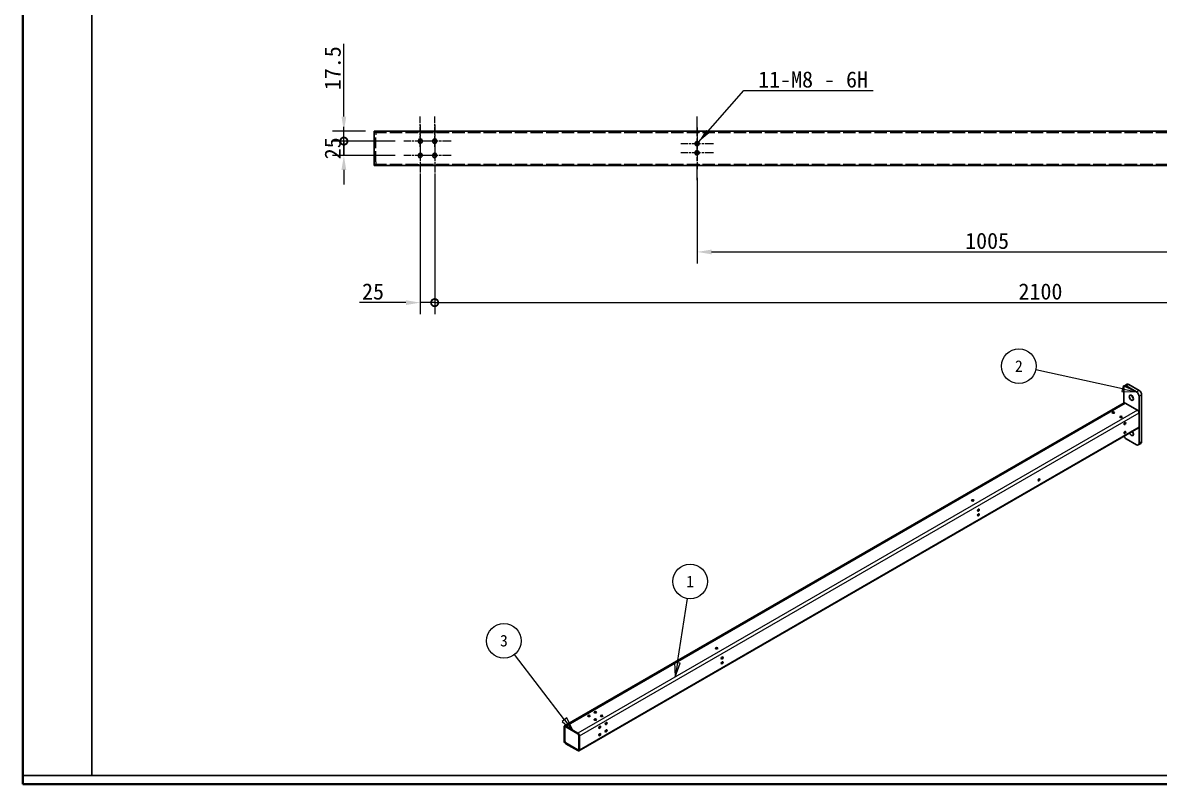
# Model space of a CAD drawing. Header units: millimetres. Extents: x 60 to 5987, y 55 to 2915.
# Drawn here: x 60 to 2030, y 55 to 1376 of the extents above; entities that cross this region are included whole.
import ezdxf

# ---------------------------------------------------------------- set-up
doc = ezdxf.new("R2010")
doc.units = ezdxf.units.MM
doc.header["$LTSCALE"] = 10
doc.linetypes.add('CHAIN', pattern=[0.3543, 0.2362, -0.0295, 0.0591, -0.0295])
doc.linetypes.add('DASHED', pattern=[0.2067, 0.1654, -0.0413])
for name, color, linetype, lineweight, true_color in [('中心标记 (ISO)', 1, 'CHAIN', 18, 0xff0000), ('中心线 (ISO)', 1, 'CHAIN', 18, 0xff0000), ('尺寸 (ISO)', 7, 'Continuous', 18, 0x008000), ('符号 (ISO)', 7, 'Continuous', 18, 0x008000), ('隐藏 (ISO)', 5, 'DASHED', 18, 0x0000ff)]:
    doc.layers.add(name, color=color, linetype=linetype, lineweight=lineweight, true_color=true_color)
for name, color, linetype, lineweight in [('可见 (ISO)', 7, 'Continuous', 25), ('可见窄的 (ISO)', 7, 'Continuous', 18), ('图框 (ISO)', 7, 'Continuous', 35)]:
    doc.layers.add(name, color=color, linetype=linetype, lineweight=lineweight)
doc.styles.add('文本样式74', font='SimSun.ttf')
doc.styles.add('最新国标', font='simfang.ttf')
doc.styles.add('注释文本 (ISO)', font='simfang.ttf')
doc.dimstyles.new('默认 (GB)', dxfattribs={"dimscale": 10, "dimtxt": 2.8, "dimasz": 2.5, "dimexe": 2, "dimexo": 1.5, "dimgap": 0.5, "dimtad": 1, "dimtoh": 1, "dimdsep": 46, "dimtxsty": '最新国标', "dimcen": 0.09, "dimdle": 10, "dimclrd": 256, "dimclre": 256, "dimclrt": 256, "dimaunit": 1, "dimadec": 3, "dimazin": 2, "dimtfac": 0.535714, "dimtdec": 3, "dimtmove": 0, "dimatfit": 3, "dimfxl": 0, "dimtolj": 1, "dimlwd": -1, "dimlwe": -1, "dimarcsym": 0})
doc.dimstyles.new('默认 (GB)$7', dxfattribs={"dimscale": 10, "dimtxt": 2.8, "dimasz": 2.5, "dimexe": 2, "dimexo": 1.5, "dimgap": 0.5, "dimtad": 1, "dimtoh": 1, "dimdsep": 46, "dimtxsty": '最新国标', "dimcen": 0.09, "dimdle": 10, "dimclrd": 256, "dimclre": 256, "dimclrt": 256, "dimaunit": 1, "dimadec": 3, "dimazin": 2, "dimtfac": 0.535714, "dimtdec": 3, "dimtmove": 0, "dimatfit": 3, "dimfxl": 0, "dimtolj": 1, "dimlwd": -1, "dimlwe": -1, "dimarcsym": 0})

# ---------------------------------------------------------------- blocks, each defined once
blk = doc.blocks.new('图框 最新国标')
at = {"layer": '图框 (ISO)'}
for p, q in [((6, 7), (6, 291.5)), ((6, 7), (6, 5.5)), ((6, 7), (6, 5.5)), ((414.5, 5.5), (6, 5.5))]:
    blk.add_line(p, q, dxfattribs=at)
at = {"layer": '图框 (ISO)', "color": 7, "linetype": 'Continuous', "lineweight": 25}
for p, q in [((18, 7), (18, 290)), ((413, 7), (6, 7)), ((413, 7), (18, 7))]:
    blk.add_line(p, q, dxfattribs=at)
at = {"layer": '图框 (ISO)', "style": '文本样式74'}
blk.add_attdef('零件代号_001', (44.43, 287.25), '', height=2.5, rotation=180, dxfattribs=at)
blk = doc.blocks.new('_DotSmall')
at = {"color": 0, "linetype": 'ByBlock', "const_width": 0.5}
blk.add_lwpolyline([(-0.0625, 0, 1), (0.0625, 0, 1)], format="xyb", close=True, dxfattribs=at)
blk = doc.blocks.new('*D41')
at = {"layer": 'Defpoints', "color": 0, "transparency": 16777216}
for p in [(1229.1, 1121.6), (2234.1, 1121.6), (2234.1, 978.2)]:
    blk.add_point(p, dxfattribs=at)
at = {"layer": '尺寸 (ISO)', "color": 116, "true_color": 0x00803f, "transparency": 16777216}
for p, q in [((1229.1, 1106.6), (1229.1, 958.2)), ((2234.1, 1106.6), (2234.1, 958.2)), ((1254.1, 978.2), (2234.1, 978.2))]:
    blk.add_line(p, q, dxfattribs=at)
blk.add_solid([(1254.1, 982.3), (1254.1, 974), (1229.1, 978.2)], dxfattribs=at)
at = {"layer": '尺寸 (ISO)', "color": 116, "true_color": 0x00803f, "transparency": 16777216, "xscale": 25, "yscale": 25, "zscale": 25}
blk.add_blockref('_DotSmall', (2234.1, 978.2), dxfattribs=at)
at = {"layer": '尺寸 (ISO)', "transparency": 16777216, "insert": (1731.6, 997.3), "char_height": 28, "attachment_point": 5, "style": '最新国标'}
blk.add_mtext('\\A1;1005', dxfattribs=at)
blk = doc.blocks.new('*D43')
at = {"layer": 'Defpoints', "color": 0, "transparency": 16777216}
for p in [(749.1, 1117.1), (774.1, 1117.1), (774.1, 890.3)]:
    blk.add_point(p, dxfattribs=at)
at = {"layer": '尺寸 (ISO)', "color": 116, "true_color": 0x00803f, "transparency": 16777216}
for p, q in [((749.1, 1102.1), (749.1, 870.3)), ((774.1, 1102.1), (774.1, 870.3)), ((724.1, 890.3), (644, 890.3)), ((774.1, 890.3), (749.1, 890.3)), ((774.1, 890.3), (824.1, 890.3))]:
    blk.add_line(p, q, dxfattribs=at)
blk.add_solid([(724.1, 894.4), (724.1, 886.1), (749.1, 890.3)], dxfattribs=at)
at = {"layer": '尺寸 (ISO)', "color": 116, "true_color": 0x00803f, "transparency": 16777216, "xscale": 25, "yscale": 25, "zscale": 25, "rotation": 180}
blk.add_blockref('_DotSmall', (774.1, 890.3), dxfattribs=at)
at = {"layer": '尺寸 (ISO)', "transparency": 16777216, "insert": (667.2, 909.4), "char_height": 28, "attachment_point": 5, "style": '最新国标'}
blk.add_mtext('\\A1;25', dxfattribs=at)
blk = doc.blocks.new('*D44')
at = {"layer": 'Defpoints', "color": 0, "transparency": 16777216}
for p in [(774.1, 1117.1), (2874.1, 1077.9), (2874.1, 890.3)]:
    blk.add_point(p, dxfattribs=at)
at = {"layer": '尺寸 (ISO)', "color": 116, "true_color": 0x00803f, "transparency": 16777216}
for p, q in [((774.1, 1102.1), (774.1, 870.3)), ((2874.1, 1062.9), (2874.1, 870.3)), ((774.1, 890.3), (2849.1, 890.3))]:
    blk.add_line(p, q, dxfattribs=at)
blk.add_solid([(2849.1, 894.4), (2849.1, 886.1), (2874.1, 890.3)], dxfattribs=at)
at = {"layer": '尺寸 (ISO)', "color": 116, "true_color": 0x00803f, "transparency": 16777216, "xscale": 25, "yscale": 25, "zscale": 25, "rotation": 180}
blk.add_blockref('_DotSmall', (774.1, 890.3), dxfattribs=at)
at = {"layer": '尺寸 (ISO)', "transparency": 16777216, "insert": (1824.1, 909.4), "char_height": 28, "attachment_point": 5, "style": '最新国标'}
blk.add_mtext('\\A1;2100', dxfattribs=at)
blk = doc.blocks.new('*D50')
at = {"layer": 'Defpoints', "color": 0, "transparency": 16777216}
for p in [(616.7, 1170.4), (720.8, 1170.4), (720.8, 1145.4)]:
    blk.add_point(p, dxfattribs=at)
at = {"layer": '尺寸 (ISO)', "color": 116, "true_color": 0x00803f, "transparency": 16777216}
for p, q in [((616.7, 1170.4), (616.7, 1195.4)), ((705.8, 1170.4), (596.7, 1170.4)), ((616.7, 1145.4), (616.7, 1170.4)), ((705.8, 1145.4), (596.7, 1145.4)), ((616.7, 1120.4), (616.7, 1095.4))]:
    blk.add_line(p, q, dxfattribs=at)
blk.add_solid([(612.5, 1120.4), (620.8, 1120.4), (616.7, 1145.4)], dxfattribs=at)
at = {"layer": '尺寸 (ISO)', "color": 116, "true_color": 0x00803f, "transparency": 16777216, "xscale": 25, "yscale": 25, "zscale": 25, "rotation": 270}
blk.add_blockref('_DotSmall', (616.7, 1170.4), dxfattribs=at)
at = {"layer": '尺寸 (ISO)', "transparency": 16777216, "insert": (597.5, 1157.9), "char_height": 28, "attachment_point": 5, "rotation": 90, "style": '最新国标'}
blk.add_mtext('\\A1;25', dxfattribs=at)
blk = doc.blocks.new('*D51')
at = {"layer": 'Defpoints', "color": 0, "transparency": 16777216}
for p in [(616.7, 1187.9), (669.1, 1187.9), (720.8, 1170.4)]:
    blk.add_point(p, dxfattribs=at)
at = {"layer": '尺寸 (ISO)', "color": 116, "true_color": 0x00803f, "transparency": 16777216}
for p, q in [((616.7, 1212.9), (616.7, 1339.1)), ((654.1, 1187.9), (596.7, 1187.9)), ((616.7, 1170.4), (616.7, 1187.9)), ((705.8, 1170.4), (596.7, 1170.4)), ((616.7, 1170.4), (616.7, 1145.4))]:
    blk.add_line(p, q, dxfattribs=at)
blk.add_solid([(612.5, 1212.9), (620.8, 1212.9), (616.7, 1187.9)], dxfattribs=at)
at = {"layer": '尺寸 (ISO)', "color": 116, "true_color": 0x00803f, "transparency": 16777216, "xscale": 25, "yscale": 25, "zscale": 25, "rotation": 90}
blk.add_blockref('_DotSmall', (616.7, 1170.4), dxfattribs=at)
at = {"layer": '尺寸 (ISO)', "transparency": 16777216, "insert": (597.4, 1296.8), "char_height": 28, "attachment_point": 5, "rotation": 90, "style": '最新国标'}
blk.add_mtext('\\A1;17.5', dxfattribs=at)
blk = doc.blocks.new('引出序号1')
at = {"layer": '符号 (ISO)'}
for p, q in [((99.91, 16.7), (91.23, 28)), ((100.3, 17.01), (99.51, 16.4)), ((99.51, 16.4), (101.43, 14.72)), ((99.91, 16.7), (101.43, 14.72)), ((101.43, 14.72), (100.3, 17.01))]:
    blk.add_line(p, q, dxfattribs=at)
at = {"layer": '符号 (ISO)', "flags": 128}
blk.add_lwpolyline([(99.51, 16.4), (101.43, 14.72), (100.3, 17.01), (99.51, 16.4)], dxfattribs=at)
at = {"layer": '符号 (ISO)'}
blk.add_circle((89.41, 30.37), 3, dxfattribs=at)
blk.add_solid([(99.51, 16.4), (101.43, 14.72), (100.3, 17.01), (99.51, 16.4)], dxfattribs=at)
at = {"layer": '符号 (ISO)', "insert": (89.41, 30.39), "char_height": 2, "attachment_point": 5, "style": '注释文本 (ISO)'}
blk.add_mtext('3', dxfattribs=at)
blk = doc.blocks.new('引出序号2')
at = {"layer": '符号 (ISO)'}
for p, q in [((119.47, 26.6), (121.23, 37.72)), ((118.98, 26.68), (119.08, 24.13)), ((119.97, 26.52), (118.98, 26.68)), ((119.47, 26.6), (119.08, 24.13)), ((119.08, 24.13), (119.97, 26.52))]:
    blk.add_line(p, q, dxfattribs=at)
at = {"layer": '符号 (ISO)', "flags": 128}
blk.add_lwpolyline([(118.98, 26.68), (119.08, 24.13), (119.97, 26.52), (118.98, 26.68)], dxfattribs=at)
at = {"layer": '符号 (ISO)'}
blk.add_circle((121.69, 40.68), 3, dxfattribs=at)
blk.add_solid([(118.98, 26.68), (119.08, 24.13), (119.97, 26.52), (118.98, 26.68)], dxfattribs=at)
at = {"layer": '符号 (ISO)', "insert": (121.69, 40.68), "char_height": 2, "attachment_point": 5, "style": '注释文本 (ISO)'}
blk.add_mtext('1', dxfattribs=at)
blk = doc.blocks.new('引出序号3')
at = {"layer": '符号 (ISO)'}
for p, q in [((196.61, 74.09), (181.6, 77.38)), ((196.72, 74.58), (196.51, 73.6)), ((196.51, 73.6), (199.06, 73.56)), ((196.61, 74.09), (199.06, 73.56)), ((199.06, 73.56), (196.72, 74.58))]:
    blk.add_line(p, q, dxfattribs=at)
at = {"layer": '符号 (ISO)', "flags": 128}
blk.add_lwpolyline([(196.51, 73.6), (199.06, 73.56), (196.72, 74.58), (196.51, 73.6)], dxfattribs=at)
at = {"layer": '符号 (ISO)'}
blk.add_circle((178.67, 78.02), 3, dxfattribs=at)
blk.add_solid([(196.51, 73.6), (199.06, 73.56), (196.72, 74.58), (196.51, 73.6)], dxfattribs=at)
at = {"layer": '符号 (ISO)', "insert": (178.67, 78.02), "char_height": 2, "attachment_point": 5, "style": '注释文本 (ISO)'}
blk.add_mtext('2', dxfattribs=at)

msp = doc.modelspace()

# ---------------------------------------------------------------- linework, layer by layer
at = {"layer": '中心标记 (ISO)', "ltscale": 6.294557}
for p, q in [((749.099, 1198.714), (749.099, 1142.067)), ((774.099, 1198.714), (774.099, 1142.067)), ((1229.099, 1194.214), (1229.099, 1137.567)), ((777.423, 1170.391), (720.776, 1170.391)), ((802.423, 1170.391), (745.776, 1170.391)), ((749.099, 1173.714), (749.099, 1117.067)), ((774.099, 1173.714), (774.099, 1117.067)), ((1257.423, 1165.891), (1200.776, 1165.891)), ((1229.099, 1178.214), (1229.099, 1121.567)), ((777.423, 1145.391), (720.776, 1145.391)), ((802.423, 1145.391), (745.776, 1145.391)), ((1257.423, 1149.891), (1200.776, 1149.891))]:
    msp.add_line(p, q, dxfattribs=at)
at = {"layer": '中心线 (ISO)', "ltscale": 5.833739}
for p, q in [((749.099, 1160.391), (749.099, 1212.891)), ((774.099, 1160.391), (774.099, 1212.891)), ((749.099, 1155.391), (749.099, 1102.891)), ((774.099, 1155.391), (774.099, 1102.891))]:
    msp.add_line(p, q, dxfattribs=at)
at = {"layer": '中心线 (ISO)', "ltscale": 12.223182}
msp.add_line((1229.099, 1102.891), (1229.099, 1212.891), dxfattribs=at)
at = {"layer": '可见 (ISO)'}
for p, q in [((2864.099, 1187.891), (669.099, 1187.891)), ((669.099, 1181.641), (669.099, 1187.891)), ((669.099, 1181.641), (669.099, 1134.141)), ((669.099, 1127.891), (669.099, 1134.141)), ((669.099, 1127.891), (2864.099, 1127.891)), ((1974.184, 748.638), (1969.764, 746.087)), ((1968.47, 715.842), (1968.47, 743.225)), ((1972.889, 745.777), (1990.567, 735.571)), ((1994.986, 738.122), (1977.309, 748.329)), ((1999.406, 648.818), (1999.406, 730.468)), ((1969.279, 716.309), (999.217, 156.243)), ((1971.232, 716.115), (1992.224, 703.995)), ((1994.986, 727.916), (1994.986, 646.267)), ((1994.986, 699.211), (1994.986, 674.971)), ((1994.177, 673.183), (1024.115, 113.118)), ((1990.567, 643.715), (1972.889, 653.921)), ((1998.111, 645.957), (1993.692, 643.405)), ((998.408, 130.215), (998.408, 154.455)), ((999.513, 153.817), (999.513, 129.577)), ((999.513, 153.689), (999.513, 129.705)), ((1000.304, 154.992), (1000.03, 154.834)), ((1001.17, 156.05), (1022.162, 143.93)), ((1022.162, 142.654), (1001.17, 154.774)), ((1022.052, 142.718), (1001.28, 154.71)), ((1023.819, 115.544), (1023.819, 139.783)), ((1023.819, 115.671), (1023.819, 139.656)), ((1024.924, 139.146), (1024.924, 114.906)), ((1001.17, 126.707), (1022.162, 114.587)), ((1022.162, 113.311), (1001.17, 125.431)), ((1001.28, 126.643), (1022.052, 114.651)), ((1023.575, 114.685), (1023.302, 114.527))]:
    msp.add_line(p, q, dxfattribs=at)
for centre in [(749.099, 1170.391), (774.099, 1170.391), (1229.099, 1165.891), (749.099, 1145.391), (774.099, 1145.391), (1229.099, 1149.891)]:
    msp.add_circle(centre, 3.324, dxfattribs=at)
for centre, major_axis, start_param, end_param in [((1977.309, 743.225), (-3.125, 5.413), 5.49778714, 6.28318531), ((1972.889, 740.674), (-3.125, 5.413), 5.49778714, 7.06858347), ((1986.148, 727.916), (2.578, -4.465), 4.17120456, 5.2535734), ((1990.567, 730.468), (3.125, -5.413), 0.78539816, 2.35619449), ((1994.986, 733.019), (-3.125, 5.413), 3.92699082, 5.49778714), ((1971.232, 712.926), (-1.953, 3.383), 5.49778714, 6.28318531), ((1950.571, 698.446), (-2.077, 0), 3.70243441, 5.72234355), ((1963.829, 690.791), (-2.077, 0), 3.70243441, 5.72234355), ((1992.224, 700.806), (1.953, -3.383), 0.78539816, 2.35619449), ((1969.354, 681.223), (1.039, 1.799), 3.70243441, 5.72234355), ((1992.224, 676.566), (1.953, -3.383), 0, 0.78539816), ((1969.354, 665.913), (1.039, 1.799), 3.70243441, 5.72234355), ((1972.889, 659.024), (-3.125, 5.413), 1.30893023, 2.35619449), ((1981.728, 664.127), (2.578, -4.465), 4.39319837, 8.17317224), ((1986.148, 666.679), (2.578, -4.465), 4.39319837, 5.2535734), ((1990.567, 648.818), (3.125, -5.413), 5.49778714, 7.06858347), ((1994.986, 651.37), (3.125, -5.413), 0, 0.78539816), ((1820.419, 583.498), (1.039, 1.799), 3.70243441, 5.72234355), ((1706.84, 545.991), (-2.077, 0), 3.70243441, 5.72234355), ((1715.458, 531.064), (1.039, 1.799), 3.70243441, 5.72234355), ((1715.458, 522.899), (1.039, 1.799), 3.70243441, 5.72234355), ((1262.689, 289.56), (-2.077, 0), 3.70243441, 5.72234355), ((1271.307, 274.633), (1.039, 1.799), 3.70243441, 5.72234355), ((1271.307, 266.468), (1.039, 1.799), 3.70243441, 5.72234355), ((1052.546, 178.695), (-2.077, 0), 3.70243441, 5.72234355), ((1041.497, 172.316), (-2.077, 0), 3.70243441, 5.72234355), ((1052.546, 165.937), (-2.077, 0), 3.70243441, 5.72234355), ((1063.594, 172.316), (-2.077, 0), 3.70243441, 5.72234355), ((1070.223, 160.834), (1.039, 1.799), 3.70243441, 5.72234355), ((1001.17, 152.86), (-1.953, 3.383), 5.49778714, 7.06858347), ((1001.17, 152.86), (-1.172, 2.03), 5.49778714, 7.06858347), ((1001.28, 152.669), (-1.25, 2.165), 5.49778714, 7.06858347), ((1022.052, 140.677), (-1.25, 2.165), 3.92699082, 5.49778714), ((1022.162, 140.74), (1.953, -3.383), 0.78539816, 2.35619449), ((1022.162, 140.74), (-1.172, 2.03), 3.92699082, 5.49778714), ((1059.175, 154.455), (1.039, 1.799), 3.70243441, 5.72234355), ((1059.175, 141.697), (1.039, 1.799), 3.70243441, 5.72234355), ((1070.223, 148.076), (1.039, 1.799), 3.70243441, 5.72234355), ((1001.17, 128.62), (-1.953, 3.383), 0.78539816, 2.35619449), ((1001.28, 128.684), (1.25, -2.165), 3.92699082, 5.49778714), ((1001.17, 128.62), (1.172, -2.03), 3.92699082, 5.49778714), ((1022.052, 116.692), (1.25, -2.165), 5.49778714, 7.06858347), ((1022.162, 116.501), (1.172, -2.03), 5.49778714, 7.06858347), ((1022.162, 116.501), (1.953, -3.383), 5.49778714, 7.06858347)]:
    msp.add_ellipse(centre, major_axis=major_axis, ratio=0.57735027, start_param=start_param, end_param=end_param, dxfattribs=at)
for centre, major_axis in [((1981.728, 725.365), (-2.578, 4.465)), ((1950.571, 699.722), (2.077, 0)), ((1963.829, 692.067), (2.077, 0)), ((1970.459, 680.585), (1.039, 1.799)), ((1970.459, 665.276), (1.039, 1.799)), ((1821.524, 582.86), (1.039, 1.799)), ((1706.84, 547.266), (2.077, 0)), ((1716.563, 530.426), (-1.039, -1.799)), ((1716.563, 522.261), (-1.039, -1.799)), ((1262.689, 290.835), (2.077, 0)), ((1272.412, 273.995), (-1.039, -1.799)), ((1272.412, 265.83), (-1.039, -1.799)), ((1052.546, 179.97), (2.077, 0)), ((1041.497, 173.592), (2.077, 0)), ((1052.546, 167.213), (2.077, 0)), ((1063.594, 173.592), (2.077, 0)), ((1071.328, 160.196), (1.039, 1.799)), ((1060.28, 153.817), (1.039, 1.799)), ((1060.28, 141.059), (-1.039, -1.799)), ((1071.328, 147.438), (-1.039, -1.799))]:
    msp.add_ellipse(centre, major_axis=major_axis, ratio=0.57735027, dxfattribs=at)
at = {"layer": '可见窄的 (ISO)'}
for p, q in [((1972.889, 745.777), (1977.309, 748.329)), ((1994.986, 738.122), (1990.567, 735.571)), ((1994.986, 727.916), (1999.406, 730.468)), ((1001.17, 156.05), (1971.232, 716.115)), ((1992.224, 703.995), (1022.162, 143.93)), ((1024.924, 139.146), (1994.986, 699.211)), ((1024.924, 114.906), (1994.986, 674.971)), ((1999.406, 648.818), (1994.986, 646.267)), ((999.513, 153.817), (999.516, 153.819)), ((999.513, 129.577), (999.516, 129.579)), ((1001.17, 126.707), (1001.173, 126.709)), ((1022.162, 114.587), (1022.166, 114.589))]:
    msp.add_line(p, q, dxfattribs=at)
for centre, start, end in [((749.099, 1170.391), 80, 350), ((774.099, 1170.391), 80, 350), ((1229.099, 1165.891), 10, 280), ((749.099, 1145.391), 10, 280), ((774.099, 1145.391), 10, 280), ((1229.099, 1149.891), 10, 280)]:
    msp.add_arc(centre, 4, start, end, dxfattribs=at)
at = {"layer": '隐藏 (ISO)', "ltscale": 13.110191}
for p, q in [((669.099, 1185.391), (2864.099, 1185.391)), ((669.099, 1130.391), (2864.099, 1130.391))]:
    msp.add_line(p, q, dxfattribs=at)
at = {"layer": '隐藏 (ISO)', "ltscale": 1.196656}
for p, q in [((672.099, 1185.391), (672.099, 1181.391)), ((672.099, 1134.391), (672.099, 1130.391))]:
    msp.add_line(p, q, dxfattribs=at)
at = {"layer": '隐藏 (ISO)', "ltscale": 0.476074}
for p, q in [((745.099, 1187.891), (745.099, 1185.391)), ((745.776, 1185.391), (745.776, 1187.891)), ((752.423, 1185.391), (752.423, 1187.891)), ((753.099, 1185.391), (753.099, 1187.891)), ((770.099, 1187.891), (770.099, 1185.391)), ((770.776, 1185.391), (770.776, 1187.891)), ((777.423, 1185.391), (777.423, 1187.891)), ((778.099, 1185.391), (778.099, 1187.891)), ((1225.099, 1187.891), (1225.099, 1185.391)), ((1225.776, 1185.391), (1225.776, 1187.891)), ((1232.423, 1185.391), (1232.423, 1187.891)), ((1233.099, 1185.391), (1233.099, 1187.891)), ((745.099, 1130.391), (745.099, 1127.891)), ((745.776, 1130.391), (745.776, 1127.891)), ((752.423, 1130.391), (752.423, 1127.891)), ((753.099, 1127.891), (753.099, 1130.391)), ((770.099, 1130.391), (770.099, 1127.891)), ((770.776, 1130.391), (770.776, 1127.891)), ((777.423, 1130.391), (777.423, 1127.891)), ((778.099, 1127.891), (778.099, 1130.391)), ((1225.099, 1130.391), (1225.099, 1127.891)), ((1225.776, 1127.891), (1225.776, 1130.391)), ((1232.423, 1127.891), (1232.423, 1130.391)), ((1233.099, 1127.891), (1233.099, 1130.391))]:
    msp.add_line(p, q, dxfattribs=at)
at = {"layer": '隐藏 (ISO)', "ltscale": 11.369134}
msp.add_line((672.099, 1134.391), (672.099, 1181.391), dxfattribs=at)
at = {"layer": '隐藏 (ISO)', "ltscale": 0.93071}
for centre in [(749.099, 1170.391), (774.099, 1170.391)]:
    msp.add_arc(centre, 4, 10, 80, dxfattribs=at)

# ---------------------------------------------------------------- block references
at = {"xscale": 10, "yscale": 10, "zscale": 10}
msp.add_blockref('图框 最新国标', (0, 0), dxfattribs=at)
at = {"layer": '符号 (ISO)', "xscale": 10, "yscale": 10, "zscale": 10}
for name in ['引出序号3', '引出序号2', '引出序号1']:
    msp.add_blockref(name, (0, 0), dxfattribs=at)

# ---------------------------------------------------------------- texts
at = {"layer": '符号 (ISO)', "insert": (1334.727, 1262.852), "char_height": 28, "width": 211.68656, "attachment_point": 7, "line_spacing_factor": 0.49, "style": '最新国标'}
msp.add_mtext('11-M8 - 6H', dxfattribs=at)

# ---------------------------------------------------------------- dimensions: what is measured, and where the dimension line sits
at = {"layer": '尺寸 (ISO)', "color": 116, "true_color": 0x00803f}
for base, p1, p2, angle, override, picture, middle in [((616.672, 1187.891), (720.776, 1170.391), (669.099, 1187.891), 90, {"dimgap": 0.5, "dimtoh": 0, "dimdec": 2, "dimblk1": 'DotSmall', "dimsah": 1, "dimdle": 0, "dimtol": 0, "dimlim": 0, "dimtp": 0, "dimtm": 0, "dimtdec": 3, "dimtofl": 1, "dimatfit": 1}, '*D51', (616.672, 1296.766)), ((616.672, 1170.391), (720.776, 1145.391), (720.776, 1170.391), 90, {"dimgap": 0.5, "dimtoh": 0, "dimdec": 2, "dimblk2": 'DotSmall', "dimsah": 1, "dimdle": 0, "dimtol": 0, "dimlim": 0, "dimtp": 0, "dimtm": 0, "dimtdec": 3, "dimtofl": 1, "dimatfit": 1}, '*D50', (616.672, 1157.891)), ((774.099, 890.256), (749.099, 1117.067), (774.099, 1117.067), 180, {"dimgap": 0.5, "dimtoh": 0, "dimdec": 2, "dimblk2": 'DotSmall', "dimsah": 1, "dimdle": 0, "dimtol": 0, "dimlim": 0, "dimtp": 0, "dimtm": 0, "dimtdec": 3, "dimtofl": 1, "dimatfit": 1}, '*D43', (667.174, 890.256)), ((2874.099, 890.256), (774.099, 1117.067), (2874.099, 1077.891), 180, {"dimgap": 0.5, "dimtoh": 0, "dimdec": 2, "dimblk1": 'DotSmall', "dimsah": 1, "dimdle": 0, "dimtol": 0, "dimlim": 0, "dimtp": 0, "dimtm": 0, "dimtdec": 3, "dimtofl": 0, "dimatfit": 1}, '*D44', (1824.099, 890.256)), ((2234.099, 978.16), (1229.099, 1121.567), (2234.099, 1121.567), 180, {"dimgap": 0.5, "dimtoh": 0, "dimdec": 2, "dimblk2": 'DotSmall', "dimsah": 1, "dimdle": 0, "dimtol": 0, "dimlim": 0, "dimtp": 0, "dimtm": 0, "dimtdec": 3, "dimtofl": 0, "dimatfit": 1}, '*D41', (1731.599, 978.16))]:
    dim = msp.add_linear_dim(base=base, p1=p1, p2=p2, angle=angle, dimstyle='默认 (GB)', override=override, dxfattribs=at)
    dim.commit()
    dim.dimension.update_dxf_attribs({"geometry": picture, "text_midpoint": middle, "dimtype": 160})

# ---------------------------------------------------------------- leaders
at = {"layer": '符号 (ISO)', "annotation_type": 0, "has_hookline": 1, "hookline_direction": 0, "text_width": 199.36}
msp.add_leader([(1231.124, 1168.526), (1309.727, 1258.185), (1334.727, 1258.185)], dimstyle='默认 (GB)$7', override={"dimgap": 0, "dimtad": 1}, dxfattribs=at)

doc.saveas('drawing.dxf')
